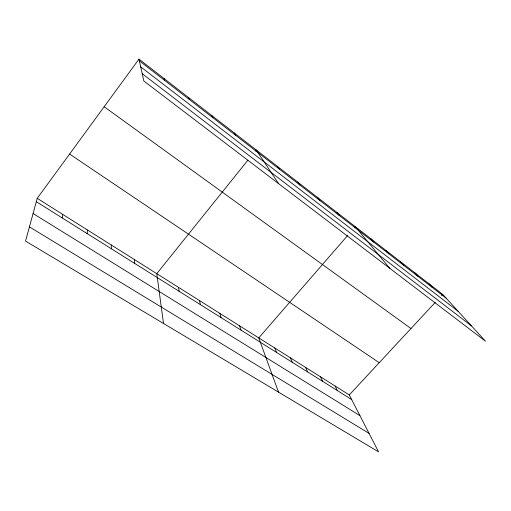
<?xml version="1.0" encoding="UTF-8"?>
<svg xmlns="http://www.w3.org/2000/svg" width="511" height="511" viewBox="0 0 511 511"><rect width="100%" height="100%" fill="white"/><g stroke="black" fill="none" stroke-linecap="round" stroke-linejoin="round"><path stroke-width="0.77" d="M87.151 233.591L87.432 229.969M62.163 217.916L62.751 214.422M37.226 198.338L25.55 241.109L378.574 451.877L349.281 394.939L37.226 198.338L138.973 59.123L442.698 294.374L485.45 341.182L143.84 81.006L138.973 59.123M247.848 160.224L156.775 273.653L163.514 323.476M255.174 151.103L256.152 149.883L278.572 183.615M347.55 235.628L258.764 337.912L278.521 392.141M354.276 227.88L355.311 226.692L389.669 268.237M349.281 394.939L435.244 302.397M441.632 295.518L442.698 294.374M29.427 226.89L369.051 433.36M33.074 213.547L359.916 415.609M36.307 201.692L351.651 399.545M69.592 154.047L379.232 362.695M104.161 106.748L410.978 328.516M142.211 73.686L471.5 325.909M140.691 66.858L458.169 311.314M139.35 60.828L446.135 298.143M429.036 283.79L432.376 287.495M415.028 272.944L418.26 276.579M400.669 261.824L403.792 265.381M385.939 250.409L388.941 253.897M370.826 238.707L373.701 242.105M336.717 212.289L339.291 215.489M317.535 197.431L319.924 200.51M297.734 182.095L299.931 185.046M277.281 166.254L279.274 169.064M234.306 132.962L235.833 135.46M211.701 115.46L212.972 117.779M335.088 385.997L337.343 390.564M320.557 376.843L322.69 381.372M188.31 97.339L189.306 99.466M305.674 367.466L307.679 371.957M290.42 357.853L292.292 362.299M274.79 348.01L276.521 352.405M164.082 78.573L164.778 80.495M239.582 325.826L240.981 330.106M219.819 313.377L221.027 317.587M199.45 300.545L200.446 304.671M178.448 287.31L179.214 291.353M134.406 259.562L134.687 263.414M111.302 245.005L111.315 248.755"/></g></svg>
